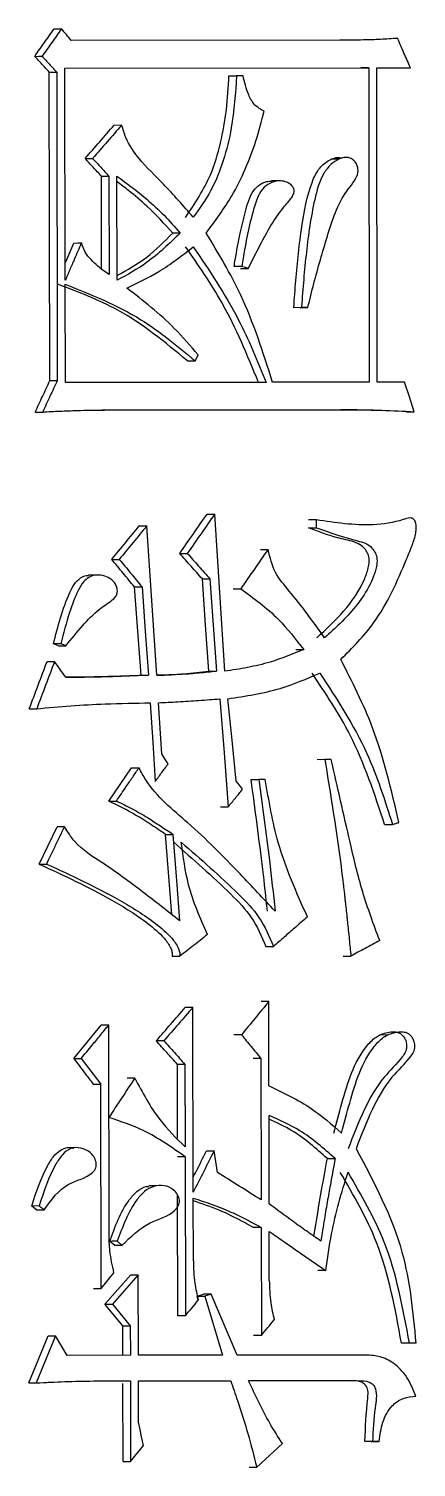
# Model space of a CAD drawing. Header units: millimetres. Extents: x 2384 to 4064, y 886 to 2074.
# Drawn here: x 2960.37 to 2962.5, y 1065.26 to 1073.18 of the extents above; entities that cross this region are included whole.
import ezdxf

# ---------------------------------------------------------------- set-up
doc = ezdxf.new("R2010")
doc.units = ezdxf.units.MM

msp = doc.modelspace()

# ---------------------------------------------------------------- linework, layer by layer
at = {"color": 7, "linetype": 'Continuous', "lineweight": 25}
for p, q in [((2962.0807, 1073.1122), (2960.6051, 1073.1109)), ((2960.4871, 1071.2392), (2960.4842, 1072.9375)), ((2960.525, 1072.9378), (2960.5279, 1071.2395)), ((2960.5697, 1072.9594), (2962.2401, 1072.9609)), ((2960.5716, 1071.7912), (2960.5697, 1072.9594)), ((2961.4718, 1072.9168), (2961.5139, 1072.917)), ((2961.5494, 1072.917), (2961.5139, 1072.917)), ((2962.2401, 1072.9609), (2962.1971, 1072.9606)), ((2962.2401, 1072.9609), (2962.2431, 1071.2301)), ((2962.2843, 1072.9609), (2962.4697, 1072.9611)), ((2962.2872, 1071.2301), (2962.2843, 1072.9609)), ((2962.4264, 1072.9608), (2962.4697, 1072.9611)), ((2960.8415, 1072.6461), (2960.8828, 1072.6463)), ((2962.0765, 1072.4578), (2962.0333, 1072.4575)), ((2960.7713, 1071.854), (2960.7705, 1072.3645)), ((2960.8117, 1072.3647), (2960.8126, 1071.8238)), ((2960.8573, 1071.7915), (2960.8563, 1072.3647)), ((2961.7483, 1072.3387), (2961.7056, 1072.3384)), ((2961.5422, 1071.8678), (2961.5, 1071.8675)), ((2960.5726, 1071.2287), (2960.5717, 1071.7696)), ((2961.8709, 1071.6409), (2961.8283, 1071.6406)), ((2961.8633, 1071.6406), (2961.9059, 1071.6409)), ((2961.9061, 1071.6409), (2961.8709, 1071.6409)), ((2961.2436, 1071.348), (2961.2855, 1071.3482)), ((2960.4871, 1071.2392), (2960.5279, 1071.2395)), ((2961.6764, 1071.2296), (2960.5726, 1071.2287)), ((2962.2431, 1071.2301), (2961.712, 1071.2297)), ((2962.4373, 1071.2303), (2962.2872, 1071.2301)), ((2962.0855, 1071.0783), (2960.7751, 1071.0772)), ((2960.7871, 1071.0774), (2962.1284, 1071.0786)), ((2962.0855, 1071.0783), (2962.1284, 1071.0786)), ((2962.4472, 1071.0678), (2962.4905, 1071.0681)), ((2961.9525, 1070.4727), (2961.9098, 1070.4724)), ((2961.9526, 1070.4294), (2961.9525, 1070.4727)), ((2961.9099, 1070.4294), (2961.9526, 1070.4297)), ((2961.6446, 1070.31), (2961.687, 1070.3103)), ((2960.741, 1070.1689), (2960.6996, 1070.1687)), ((2961.4942, 1070.0934), (2961.5364, 1070.0936)), ((2960.5482, 1069.79), (2960.5073, 1069.7897)), ((2960.5342, 1069.7789), (2960.5074, 1069.7897)), ((2960.5342, 1069.7789), (2960.5751, 1069.7791)), ((2961.8403, 1069.7584), (2961.8828, 1069.7587)), ((2961.1023, 1069.1847), (2961.084, 1069.4659)), ((2961.999, 1069.153), (2961.9563, 1069.1527)), ((2962.0343, 1069.153), (2961.999, 1069.153)), ((2960.812, 1068.9246), (2960.936, 1069.1082)), ((2960.936, 1069.1082), (2960.9774, 1069.1084)), ((2961.5936, 1069.0443), (2961.6358, 1069.0445)), ((2961.6713, 1069.0445), (2961.6358, 1069.0445)), ((2960.812, 1068.9246), (2960.8532, 1068.9248)), ((2962.3275, 1068.7961), (2962.3708, 1068.7963)), ((2960.4291, 1068.5781), (2960.5267, 1068.7833)), ((2960.5676, 1068.7835), (2960.5267, 1068.7833)), ((2961.1237, 1068.741), (2961.1654, 1068.7412)), ((2961.1574, 1068.3001), (2961.1237, 1068.741)), ((2962.0995, 1068.0711), (2962.1424, 1068.0714)), ((2961.2755, 1066.7726), (2961.2738, 1067.7894)), ((2961.6919, 1067.357), (2961.6911, 1067.8222)), ((2960.6183, 1067.5074), (2960.7695, 1067.6914)), ((2960.8127, 1066.545), (2960.8107, 1067.6916)), ((2961.1139, 1067.6054), (2961.0723, 1067.6051)), ((2961.5406, 1067.6382), (2961.4985, 1067.6379)), ((2962.3448, 1067.6373), (2962.3013, 1067.637)), ((2960.6183, 1067.5074), (2960.6593, 1067.5076)), ((2960.6593, 1067.5076), (2960.7667, 1067.3671)), ((2961.2298, 1067.4757), (2961.1881, 1067.4754)), ((2961.1888, 1067.0667), (2961.1881, 1067.4754)), ((2961.2298, 1067.4757), (2961.2306, 1067.0213)), ((2961.6473, 1067.5085), (2961.6051, 1067.5082)), ((2961.6473, 1067.5085), (2961.6487, 1066.7296)), ((2960.9539, 1067.3997), (2960.9125, 1067.3995)), ((2960.7686, 1066.2421), (2960.7667, 1067.3671)), ((2961.693, 1066.708), (2961.6922, 1067.1948)), ((2960.6241, 1067.0172), (2960.5831, 1067.017)), ((2961.2307, 1066.9672), (2961.1889, 1066.9669)), ((2961.2307, 1066.9672), (2961.2322, 1066.091)), ((2962.013, 1066.9569), (2962.0558, 1066.9571)), ((2961.0738, 1066.8069), (2961.032, 1066.8066)), ((2961.1904, 1066.0908), (2961.1893, 1066.7579)), ((2961.2761, 1066.394), (2961.2755, 1066.7401)), ((2960.4283, 1066.6961), (2960.3876, 1066.6959)), ((2960.4145, 1066.6743), (2960.3876, 1066.6959)), ((2960.4145, 1066.6742), (2960.4553, 1066.6745)), ((2961.6489, 1066.5782), (2961.6066, 1066.5779)), ((2961.6489, 1066.5782), (2961.6499, 1065.9832)), ((2960.8428, 1066.48), (2960.8161, 1066.5015)), ((2961.6938, 1066.2862), (2961.6933, 1066.5566)), ((2960.8428, 1066.48), (2960.8841, 1066.4802)), ((2962.0038, 1066.3405), (2961.9611, 1066.3403)), ((2960.7686, 1066.2421), (2960.8398, 1066.3287)), ((2960.79, 1066.1554), (2960.9321, 1066.3177)), ((2960.9736, 1066.318), (2960.8312, 1066.1556)), ((2960.9743, 1065.8745), (2960.9736, 1066.318)), ((2960.7274, 1066.2418), (2960.7686, 1066.2421)), ((2961.2968, 1066.1991), (2961.3323, 1066.2099)), ((2961.2968, 1066.1991), (2961.3387, 1066.1993)), ((2961.3029, 1066.1788), (2961.2968, 1066.1991)), ((2961.3743, 1066.2102), (2961.3323, 1066.2099)), ((2961.3743, 1066.2102), (2961.3387, 1066.1993)), ((2961.3387, 1066.1993), (2961.437, 1065.8749)), ((2961.517, 1065.8749), (2961.3743, 1066.2102)), ((2960.8881, 1066.0365), (2960.79, 1066.1554)), ((2960.8312, 1066.1556), (2960.9295, 1066.0367)), ((2960.8884, 1065.8742), (2960.8881, 1066.0365)), ((2960.9295, 1066.0367), (2960.9298, 1065.8744)), ((2960.3714, 1065.7223), (2960.4781, 1065.982)), ((2960.519, 1065.9822), (2960.4121, 1065.7225)), ((2960.5817, 1065.8741), (2960.519, 1065.9822)), ((2960.9298, 1065.8744), (2960.5817, 1065.8741)), ((2961.437, 1065.8749), (2960.9743, 1065.8745)), ((2962.2257, 1065.8755), (2961.517, 1065.8749)), ((2962.4638, 1065.9406), (2962.4205, 1065.9404)), ((2962.4992, 1065.9407), (2962.4558, 1065.9404)), ((2962.4992, 1065.9407), (2962.4639, 1065.9406)), ((2960.8886, 1065.7336), (2960.93, 1065.7338)), ((2960.8894, 1065.2901), (2960.8887, 1065.719)), ((2960.93, 1065.7338), (2960.9308, 1065.2903)), ((2960.9746, 1065.7338), (2961.4817, 1065.7343)), ((2960.9749, 1065.5067), (2960.9746, 1065.7338)), ((2961.4396, 1065.734), (2961.4817, 1065.7343)), ((2961.5794, 1065.7344), (2962.1817, 1065.7349)), ((2962.1387, 1065.7346), (2961.5795, 1065.7342)), ((2962.139, 1065.7346), (2962.182, 1065.7349)), ((2961.6245, 1065.2584), (2961.7662, 1065.3884)), ((2962.2618, 1065.3996), (2962.2188, 1065.3994)), ((2962.2541, 1065.3994), (2962.2972, 1065.3996)), ((2962.2972, 1065.3996), (2962.2618, 1065.3996)), ((2960.9308, 1065.2903), (2961.0019, 1065.3769)), ((2960.8894, 1065.2901), (2960.9308, 1065.2903)), ((2961.5823, 1065.2582), (2961.6245, 1065.2584))]:
    msp.add_line(p, q, dxfattribs=at)
at = {"color": 7, "linetype": 'Continuous', "lineweight": 25, "flags": 128}
for points in [[(2960.5105, 1073.1755), (2960.5334, 1073.1757), (2960.5514, 1073.1758)], [(2962.3556, 1073.123), (2962.3798, 1073.1232), (2962.3988, 1073.1233)], [(2960.4037, 1073.024), (2960.4265, 1073.0241), (2960.4444, 1073.0242)], [(2960.4842, 1072.9375), (2960.507, 1072.9377), (2960.525, 1072.9378)], [(2960.6812, 1072.4617), (2960.7042, 1072.4619), (2960.7223, 1072.462)], [(2960.7705, 1072.3645), (2960.7936, 1072.3646), (2960.8117, 1072.3647)], [(2961.2042, 1072.0514), (2961.1928, 1072.0513), (2961.1815, 1072.0513), (2961.1625, 1072.0512)], [(2960.6196, 1071.9966), (2960.6401, 1071.9967), (2960.6606, 1071.9968)], [(2961.5356, 1071.8567), (2961.5527, 1071.8568), (2961.5653, 1071.8569), (2961.5778, 1071.857)], [(2961.2855, 1071.3483), (2961.2944, 1071.3645), (2961.3032, 1071.3808)], [(2962.4905, 1071.0681), (2962.4639, 1071.1492), (2962.4373, 1071.2303)], [(2960.407, 1071.0661), (2960.4298, 1071.0662), (2960.4477, 1071.0663)], [(2961.3516, 1070.5044), (2961.3751, 1070.5045), (2961.3936, 1070.5046)], [(2961.4484, 1069.6393), (2961.421, 1070.072), (2961.3936, 1070.5046)], [(2960.9785, 1070.4392), (2961.0018, 1070.4393), (2961.02, 1070.4394)], [(2961.0749, 1069.6173), (2961.0474, 1070.0284), (2961.02, 1070.4394)], [(2960.8275, 1070.2551), (2960.8506, 1070.2553), (2960.8688, 1070.2554)], [(2961.201, 1070.2879), (2961.2244, 1070.2881), (2961.2428, 1070.2882)], [(2961.3256, 1070.1474), (2961.3491, 1070.1475), (2961.3676, 1070.1476)], [(2961.362, 1069.639), (2961.3438, 1069.8932), (2961.3256, 1070.1474)], [(2961.3676, 1070.1476), (2961.3858, 1069.8935), (2961.404, 1069.6393)], [(2960.9524, 1070.1038), (2960.9756, 1070.1039), (2960.9939, 1070.1041)], [(2960.9888, 1069.6171), (2960.9706, 1069.8604), (2960.9524, 1070.1038)], [(2960.9939, 1070.1041), (2961.0121, 1069.8607), (2961.0303, 1069.6173)], [(2960.4718, 1069.6923), (2960.4947, 1069.6925), (2960.5127, 1069.6926)], [(2960.9888, 1069.6171), (2961.0121, 1069.6172), (2961.0303, 1069.6173)], [(2961.362, 1069.639), (2961.3855, 1069.6392), (2961.404, 1069.6393)], [(2960.3741, 1069.4326), (2960.3968, 1069.4328), (2960.4148, 1069.4329)], [(2961.0395, 1069.4659), (2961.0532, 1069.2495), (2961.0669, 1069.0332)], [(2961.422, 1069.4878), (2961.4447, 1069.1904), (2961.4674, 1068.8929)], [(2961.5116, 1069.0336), (2961.489, 1069.2607), (2961.4664, 1069.4879)], [(2961.138, 1069.1306), (2961.1202, 1069.1576), (2961.1023, 1069.1847)], [(2961.5472, 1068.9903), (2961.5294, 1069.012), (2961.5116, 1069.0336)], [(2961.4254, 1068.8927), (2961.4489, 1068.8928), (2961.4674, 1068.8929)], [(2961.2018, 1068.2655), (2961.1865, 1068.4647), (2961.176, 1068.6029), (2961.1654, 1068.7412)], [(2960.4291, 1068.5781), (2960.4495, 1068.5782), (2960.4699, 1068.5784)], [(2961.6749, 1068.1249), (2961.6856, 1068.1249), (2961.6963, 1068.125), (2961.7172, 1068.1251)], [(2961.1604, 1068.0703), (2961.1812, 1068.0705), (2961.2021, 1068.0706)], [(2961.2738, 1067.7894), (2961.2503, 1067.7893), (2961.2319, 1067.7892)], [(2961.6911, 1067.8222), (2961.6674, 1067.8221), (2961.6488, 1067.822)], [(2960.8107, 1067.6916), (2960.7877, 1067.6915), (2960.7695, 1067.6914)], [(2960.7255, 1067.3668), (2960.7486, 1067.367), (2960.7667, 1067.3671)], [(2961.3487, 1066.9996), (2961.3722, 1066.9997), (2961.3907, 1066.9998)], [(2961.4087, 1066.8809), (2961.3997, 1066.9403), (2961.3907, 1066.9998)], [(2960.4552, 1066.6745), (2960.4483, 1066.6801), (2960.4383, 1066.6881), (2960.4284, 1066.6961)], [(2960.8574, 1066.5018), (2960.8423, 1066.5017), (2960.8292, 1066.5016), (2960.8161, 1066.5015)], [(2960.9321, 1066.3177), (2960.9553, 1066.3179), (2960.9736, 1066.318)], [(2960.79, 1066.1554), (2960.813, 1066.1555), (2960.8312, 1066.1556)], [(2960.8881, 1066.0365), (2960.9113, 1066.0366), (2960.9295, 1066.0367)], [(2961.2322, 1066.091), (2961.2088, 1066.0909), (2961.1904, 1066.0908)], [(2960.4781, 1065.982), (2960.501, 1065.9821), (2960.519, 1065.9822)], [(2961.6499, 1065.9832), (2961.6262, 1065.9831), (2961.6077, 1065.983)], [(2960.3714, 1065.7223), (2960.3942, 1065.7224), (2960.4121, 1065.7225)], [(2961.0019, 1065.3769), (2960.9918, 1065.4257), (2960.9834, 1065.4662), (2960.9749, 1065.5067)]]:
    msp.add_lwpolyline(points, dxfattribs=at)
at = {"color": 7, "linetype": 'Continuous', "lineweight": 25}
for points, knots in [([(2960.4037, 1073.024), (2960.4215, 1073.0493), (2960.4571, 1073.0998), (2960.4927, 1073.1503), (2960.5105, 1073.1755)], [0, 0, 0, 0, 0.500001, 1, 1, 1, 1]), ([(2960.5514, 1073.1758), (2960.5336, 1073.1505), (2960.4979, 1073.1), (2960.4623, 1073.0495), (2960.4444, 1073.0242)], [0, 0, 0, 0, 0.500001, 1, 1, 1, 1]), ([(2960.6051, 1073.1109), (2960.5962, 1073.1217), (2960.5783, 1073.1433), (2960.5604, 1073.165), (2960.5514, 1073.1758)], [0, 0, 0, 0, 0.5000027, 1, 1, 1, 1]), ([(2962.3988, 1073.1233), (2962.3677, 1073.1211), (2962.3054, 1073.1168), (2962.1994, 1073.1132), (2962.1245, 1073.1126), (2962.0808, 1073.1122)], [0, 0, 0, 0, 0.29425, 0.588522, 1, 1, 1, 1]), ([(2962.4697, 1072.9611), (2962.4579, 1072.9881), (2962.4342, 1073.0422), (2962.4106, 1073.0962), (2962.3988, 1073.1233)], [0, 0, 0, 0, 0.500001, 1, 1, 1, 1]), ([(2960.4842, 1072.9375), (2960.4707, 1072.9519), (2960.4439, 1072.9808), (2960.4171, 1073.0096), (2960.4037, 1073.024)], [0, 0, 0, 0, 0.500001, 1, 1, 1, 1]), ([(2960.4444, 1073.0242), (2960.4579, 1073.0098), (2960.4847, 1072.981), (2960.5116, 1072.9522), (2960.525, 1072.9378)], [0, 0, 0, 0, 0.500002, 1, 1, 1, 1]), ([(2961.2333, 1072.1376), (2961.2838, 1072.2132), (2961.3677, 1072.3388), (2961.4286, 1072.5471), (2961.4617, 1072.7299), (2961.4684, 1072.8544), (2961.4717, 1072.9168)], [0, 0, 0, 0, 0.333423, 0.554109, 0.77666, 1, 1, 1, 1]), ([(2961.5139, 1072.917), (2961.5075, 1072.8207), (2961.497, 1072.6625), (2961.4444, 1072.4502), (2961.3779, 1072.2805), (2961.3092, 1072.1851), (2961.2751, 1072.1379)], [0, 0, 0, 0, 0.344394, 0.565966, 0.784996, 1, 1, 1, 1]), ([(2961.665, 1072.7224), (2961.647, 1072.732), (2961.6101, 1072.7518), (2961.5719, 1072.8248), (2961.558, 1072.8819), (2961.5494, 1072.917)], [0, 0, 0, 0, 0.267239, 0.548076, 1, 1, 1, 1]), ([(2961.3465, 1072.0515), (2961.3958, 1072.1176), (2961.4775, 1072.2272), (2961.5632, 1072.4018), (2961.6238, 1072.558), (2961.6513, 1072.6675), (2961.665, 1072.7224)], [0, 0, 0, 0, 0.334938, 0.554747, 0.776586, 1, 1, 1, 1]), ([(2960.6812, 1072.4617), (2960.7079, 1072.4924), (2960.7613, 1072.5538), (2960.8146, 1072.6151), (2960.8413, 1072.6458)], [0, 0, 0, 0, 0.5, 1, 1, 1, 1]), ([(2960.8826, 1072.646), (2960.8559, 1072.6153), (2960.8025, 1072.554), (2960.749, 1072.4927), (2960.7223, 1072.462)], [0, 0, 0, 0, 0.500001, 1, 1, 1, 1]), ([(2961.2751, 1072.1379), (2961.2216, 1072.2002), (2961.1255, 1072.3118), (2960.9876, 1072.4417), (2960.9087, 1072.5543), (2960.8895, 1072.6225), (2960.8829, 1072.6461)], [0, 0, 0, 0, 0.381433, 0.68352, 0.890548, 1, 1, 1, 1]), ([(2960.7705, 1072.3645), (2960.7556, 1072.3807), (2960.7259, 1072.4131), (2960.6961, 1072.4455), (2960.6812, 1072.4617)], [0, 0, 0, 0, 0.500001, 1, 1, 1, 1]), ([(2960.7223, 1072.462), (2960.7372, 1072.4458), (2960.767, 1072.4133), (2960.7968, 1072.3809), (2960.8117, 1072.3647)], [0, 0, 0, 0, 0.500001, 1, 1, 1, 1]), ([(2961.8283, 1071.6406), (2961.8319, 1071.6905), (2961.8428, 1071.8403), (2961.8675, 1072.073), (2961.9048, 1072.2811), (2961.9611, 1072.4045), (2962.0092, 1072.4475), (2962.0508, 1072.4655), (2962.0773, 1072.4694), (2962.0902, 1072.4649), (2962.095, 1072.4633)], [0, 0, 0, 0, 0.158735, 0.476353, 0.743822, 0.825868, 0.908919, 0.953184, 0.982429, 1, 1, 1, 1]), ([(2961.9059, 1071.641), (2961.9166, 1071.6851), (2961.9486, 1071.8175), (2962.0117, 1072.0328), (2962.0742, 1072.2299), (2962.1522, 1072.3236), (2962.1756, 1072.36), (2962.183, 1072.3922), (2962.1801, 1072.4165), (2962.1703, 1072.4387), (2962.1546, 1072.4564), (2962.1344, 1072.467), (2962.1085, 1072.4691), (2962.0725, 1072.4587), (2962.0293, 1072.4301), (2961.9739, 1072.3572), (2961.9288, 1072.19), (2961.8946, 1071.9442), (2961.8778, 1071.7446), (2961.871, 1071.6426), (2961.8709, 1071.6409)], [0, 0, 0, 0, 0.0737612, 0.2212934, 0.3691653, 0.4007539, 0.427214, 0.4402784, 0.4533919, 0.466053, 0.4795075, 0.4928145, 0.5050759, 0.5251087, 0.5586105, 0.5933525, 0.6767116, 0.8345974, 0.9972159, 1, 1, 1, 1]), ([(2960.8563, 1072.3647), (2960.9115, 1072.3236), (2961.0013, 1072.2567), (2961.117, 1072.1508), (2961.1751, 1072.0846), (2961.2042, 1072.0514)], [0, 0, 0, 0, 0.443462, 0.720845, 1, 1, 1, 1]), ([(2961.1625, 1072.0512), (2961.1163, 1072.1022), (2961.0403, 1072.1861), (2960.9344, 1072.276), (2960.8778, 1072.3177), (2960.8564, 1072.3335)], [0, 0, 0, 0, 0.489901, 0.806807, 1, 1, 1, 1]), ([(2961.5, 1071.8675), (2961.5022, 1071.8797), (2961.5127, 1071.9406), (2961.5301, 1072.0429), (2961.5626, 1072.1691), (2961.588, 1072.2689), (2961.6387, 1072.3181), (2961.6737, 1072.3354), (2961.6968, 1072.3365), (2961.7057, 1072.3369)], [0, 0, 0, 0, 0.066512, 0.332601, 0.55541, 0.779193, 0.863621, 0.947653, 1, 1, 1, 1]), ([(2961.5778, 1071.857), (2961.5996, 1071.9002), (2961.6578, 1072.0157), (2961.7277, 1072.1415), (2961.7939, 1072.2178), (2961.8135, 1072.2416), (2961.8256, 1072.2604), (2961.8308, 1072.2769), (2961.8308, 1072.2885), (2961.8268, 1072.3005), (2961.8163, 1072.3148), (2961.7955, 1072.3298), (2961.7653, 1072.34), (2961.7261, 1072.338), (2961.6847, 1072.3215), (2961.6449, 1072.2847), (2961.596, 1072.1624), (2961.5681, 1072.0206), (2961.5474, 1071.8982), (2961.5422, 1071.8678)], [0, 0, 0, 0, 0.125303, 0.334355, 0.369116, 0.392004, 0.415956, 0.426672, 0.435652, 0.444627, 0.458337, 0.481389, 0.513084, 0.544763, 0.589287, 0.633606, 0.685412, 0.921677, 1, 1, 1, 1]), ([(2960.8572, 1071.8171), (2960.913, 1071.8484), (2961.0245, 1071.9112), (2961.1165, 1072.0045), (2961.1625, 1072.0512)], [0, 0, 0, 0, 0.499985, 1, 1, 1, 1]), ([(2961.2042, 1072.0514), (2961.1445, 1071.9937), (2961.0385, 1071.8914), (2960.9124, 1071.8218), (2960.8573, 1071.7915)], [0, 0, 0, 0, 0.563044, 1, 1, 1, 1]), ([(2961.7119, 1071.2296), (2961.66, 1071.3932), (2961.5679, 1071.6835), (2961.4138, 1071.9396), (2961.3464, 1072.0514)], [0, 0, 0, 0, 0.563329, 1, 1, 1, 1]), ([(2960.5715, 1071.8852), (2960.5727, 1071.8881), (2960.5887, 1071.9252), (2960.6048, 1071.9623), (2960.6196, 1071.9965)], [0, 0, 0, 0, 0.07649, 1, 1, 1, 1]), ([(2960.6606, 1071.9968), (2960.6476, 1071.9667), (2960.6263, 1071.9174), (2960.5966, 1071.8488), (2960.58, 1071.8104), (2960.5716, 1071.7912)], [0, 0, 0, 0, 0.4392562, 0.7196278, 1, 1, 1, 1]), ([(2960.8126, 1071.8238), (2960.7914, 1071.8382), (2960.7561, 1071.8619), (2960.7135, 1071.9045), (2960.6791, 1071.945), (2960.6668, 1071.9794), (2960.6606, 1071.9968)], [0, 0, 0, 0, 0.333512, 0.552423, 0.773915, 1, 1, 1, 1]), ([(2960.9108, 1071.7482), (2960.97, 1071.7767), (2961.0638, 1071.8219), (2961.183, 1071.9034), (2961.2446, 1071.9515), (2961.2755, 1071.9757)], [0, 0, 0, 0, 0.459963, 0.729514, 1, 1, 1, 1]), ([(2961.634, 1071.2294), (2961.5728, 1071.3788), (2961.464, 1071.6438), (2961.3036, 1071.8747), (2961.2337, 1071.9754)], [0, 0, 0, 0, 0.563635, 1, 1, 1, 1]), ([(2961.2755, 1071.9757), (2961.3632, 1071.8458), (2961.5208, 1071.6124), (2961.6286, 1071.3472), (2961.6764, 1071.2296)], [0, 0, 0, 0, 0.556376, 1, 1, 1, 1]), ([(2961.5778, 1071.857), (2961.5748, 1071.8579), (2961.5674, 1071.8601), (2961.5555, 1071.8637), (2961.5467, 1071.8664), (2961.5423, 1071.8678)], [0, 0, 0, 0, 0.253309, 0.626654, 1, 1, 1, 1]), ([(2961.2436, 1071.348), (2961.1203, 1071.4498), (2960.902, 1071.6302), (2960.6434, 1071.7272), (2960.5308, 1071.7694)], [0, 0, 0, 0, 0.564694, 1, 1, 1, 1]), ([(2960.5717, 1071.7696), (2960.7145, 1071.7127), (2960.9718, 1071.6101), (2961.1889, 1071.4289), (2961.2855, 1071.3483)], [0, 0, 0, 0, 0.555128, 1, 1, 1, 1]), ([(2961.3032, 1071.3808), (2961.2601, 1071.4304), (2961.1791, 1071.5235), (2961.046, 1071.6442), (2960.956, 1071.7135), (2960.9108, 1071.7482)], [0, 0, 0, 0, 0.362455, 0.68031, 1, 1, 1, 1]), ([(2960.5279, 1071.2395), (2960.5145, 1071.2106), (2960.4878, 1071.1529), (2960.4611, 1071.0952), (2960.4477, 1071.0663)], [0, 0, 0, 0, 0.500001, 1, 1, 1, 1]), ([(2960.4477, 1071.0663), (2960.4793, 1071.0681), (2960.5423, 1071.0716), (2960.6555, 1071.0757), (2960.7371, 1071.0768), (2960.7871, 1071.0774)], [0, 0, 0, 0, 0.278679, 0.557368, 1, 1, 1, 1]), ([(2962.4471, 1071.0678), (2962.3865, 1071.0709), (2962.296, 1071.0755), (2962.1753, 1071.0776), (2962.1154, 1071.0781), (2962.0855, 1071.0783)], [0, 0, 0, 0, 0.503798, 0.751886, 1, 1, 1, 1]), ([(2962.1284, 1071.0786), (2962.1591, 1071.0784), (2962.2206, 1071.078), (2962.3413, 1071.0756), (2962.4313, 1071.071), (2962.4905, 1071.0681)], [0, 0, 0, 0, 0.254076, 0.508158, 1, 1, 1, 1]), ([(2961.201, 1070.2879), (2961.2262, 1070.324), (2961.2764, 1070.3962), (2961.3265, 1070.4683), (2961.3516, 1070.5044)], [0, 0, 0, 0, 0.500001, 1, 1, 1, 1]), ([(2961.3936, 1070.5046), (2961.3685, 1070.4686), (2961.3182, 1070.3964), (2961.268, 1070.3242), (2961.2428, 1070.2882)], [0, 0, 0, 0, 0.5, 1, 1, 1, 1]), ([(2962.0865, 1069.7047), (2962.1503, 1069.7684), (2962.3053, 1069.923), (2962.4098, 1070.1628), (2962.4805, 1070.334), (2962.4997, 1070.3932), (2962.5018, 1070.4333), (2962.5, 1070.454), (2962.4943, 1070.4693), (2962.488, 1070.4777), (2962.4783, 1070.4826), (2962.4585, 1070.484), (2962.3886, 1070.4589), (2962.2165, 1070.4327), (2962.0565, 1070.4569), (2961.9525, 1070.4727)], [0, 0, 0, 0, 0.186433, 0.452556, 0.513711, 0.559555, 0.574925, 0.592658, 0.599937, 0.607296, 0.613646, 0.622611, 0.650008, 0.77236, 1, 1, 1, 1]), ([(2960.8275, 1070.2551), (2960.8527, 1070.2858), (2960.903, 1070.3472), (2960.9534, 1070.4085), (2960.9785, 1070.4392)], [0, 0, 0, 0, 0.500001, 1, 1, 1, 1]), ([(2961.02, 1070.4394), (2960.9948, 1070.4087), (2960.9444, 1070.3474), (2960.894, 1070.2861), (2960.8688, 1070.2554)], [0, 0, 0, 0, 0.5, 1, 1, 1, 1]), ([(2961.9551, 1069.8234), (2962.0057, 1069.8701), (2962.1074, 1069.9639), (2962.2032, 1070.1016), (2962.2393, 1070.2047), (2962.2446, 1070.2513), (2962.238, 1070.2837), (2962.2225, 1070.3106), (2962.1966, 1070.3359), (2962.1437, 1070.3585), (2962.0439, 1070.3767), (2961.9622, 1070.4088), (2961.9099, 1070.4294)], [0, 0, 0, 0, 0.223737, 0.449521, 0.522985, 0.5605, 0.591638, 0.622721, 0.656775, 0.707108, 0.812442, 1, 1, 1, 1]), ([(2961.9527, 1070.4296), (2962.0276, 1070.4032), (2962.1163, 1070.3719), (2962.2221, 1070.3465), (2962.2564, 1070.3224), (2962.2785, 1070.291), (2962.2882, 1070.2547), (2962.2803, 1070.1878), (2962.224, 1070.0567), (2962.1166, 1069.9314), (2962.0265, 1069.8497), (2961.9978, 1069.8236)], [0, 0, 0, 0, 0.266855, 0.315949, 0.365712, 0.400811, 0.43612, 0.478324, 0.604344, 0.873949, 1, 1, 1, 1]), ([(2961.6869, 1070.3102), (2961.6618, 1070.2741), (2961.6117, 1070.2019), (2961.5615, 1070.1298), (2961.5364, 1070.0937)], [0, 0, 0, 0, 0.500001, 1, 1, 1, 1]), ([(2961.9978, 1069.8236), (2961.9354, 1069.9108), (2961.8484, 1070.0322), (2961.7186, 1070.1786), (2961.6976, 1070.266), (2961.687, 1070.3102)], [0, 0, 0, 0, 0.5571819, 0.7762685, 1, 1, 1, 1]), ([(2960.9524, 1070.1038), (2960.9316, 1070.129), (2960.89, 1070.1795), (2960.8483, 1070.2299), (2960.8275, 1070.2551)], [0, 0, 0, 0, 0.500001, 1, 1, 1, 1]), ([(2960.8688, 1070.2554), (2960.8897, 1070.2302), (2960.9314, 1070.1797), (2960.973, 1070.1293), (2960.9939, 1070.1041)], [0, 0, 0, 0, 0.5000019, 1, 1, 1, 1]), ([(2961.3256, 1070.1474), (2961.3049, 1070.1708), (2961.2633, 1070.2177), (2961.2218, 1070.2645), (2961.201, 1070.2879)], [0, 0, 0, 0, 0.500001, 1, 1, 1, 1]), ([(2961.2428, 1070.2882), (2961.2636, 1070.2647), (2961.3052, 1070.2179), (2961.3468, 1070.1711), (2961.3676, 1070.1476)], [0, 0, 0, 0, 0.500002, 1, 1, 1, 1]), ([(2960.5073, 1069.7897), (2960.5193, 1069.8378), (2960.5433, 1069.9341), (2960.5824, 1070.0431), (2960.6184, 1070.1191), (2960.6506, 1070.1519), (2960.6802, 1070.1673), (2960.6956, 1070.1673), (2960.6997, 1070.1673)], [0, 0, 0, 0, 0.328582, 0.657986, 0.772391, 0.888639, 0.970938, 1, 1, 1, 1]), ([(2960.5751, 1069.7791), (2960.6051, 1069.8165), (2960.6624, 1069.8876), (2960.7443, 1069.9734), (2960.8122, 1070.0172), (2960.8484, 1070.0463), (2960.8585, 1070.0704), (2960.8585, 1070.0906), (2960.8521, 1070.1121), (2960.8385, 1070.1342), (2960.814, 1070.1547), (2960.7776, 1070.1679), (2960.7364, 1070.1716), (2960.6998, 1070.1572), (2960.6669, 1070.1296), (2960.6307, 1070.0632), (2960.5879, 1069.9487), (2960.5627, 1069.848), (2960.5482, 1069.79)], [0, 0, 0, 0, 0.140264, 0.267254, 0.345646, 0.385188, 0.401719, 0.418238, 0.440912, 0.464408, 0.491868, 0.534525, 0.581031, 0.616575, 0.651949, 0.706774, 0.83095, 1, 1, 1, 1]), ([(2961.5364, 1070.0936), (2961.6083, 1070.0413), (2961.7379, 1069.9469), (2961.8382, 1069.8166), (2961.8828, 1069.7587)], [0, 0, 0, 0, 0.554889, 1, 1, 1, 1]), ([(2960.5751, 1069.7792), (2960.5728, 1069.7801), (2960.5671, 1069.7824), (2960.5582, 1069.786), (2960.5515, 1069.7886), (2960.5482, 1069.79)], [0, 0, 0, 0, 0.259135, 0.629567, 1, 1, 1, 1]), ([(2961.8828, 1069.7587), (2961.8219, 1069.7338), (2961.7212, 1069.6929), (2961.5745, 1069.6585), (2961.4905, 1069.6457), (2961.4484, 1069.6393)], [0, 0, 0, 0, 0.434094, 0.716404, 1, 1, 1, 1]), ([(2960.3741, 1069.4326), (2960.3904, 1069.4759), (2960.423, 1069.5625), (2960.4555, 1069.6491), (2960.4718, 1069.6923)], [0, 0, 0, 0, 0.5, 1, 1, 1, 1]), ([(2960.5127, 1069.6926), (2960.4963, 1069.6493), (2960.4637, 1069.5627), (2960.4311, 1069.4762), (2960.4148, 1069.4329)], [0, 0, 0, 0, 0.5, 1, 1, 1, 1]), ([(2960.5754, 1069.6061), (2960.5649, 1069.6205), (2960.544, 1069.6493), (2960.5231, 1069.6782), (2960.5127, 1069.6926)], [0, 0, 0, 0, 0.500003, 1, 1, 1, 1]), ([(2962.4061, 1068.8072), (2962.3653, 1068.9844), (2962.2929, 1069.2989), (2962.1492, 1069.5814), (2962.0865, 1069.7047)], [0, 0, 0, 0, 0.563398, 1, 1, 1, 1]), ([(2960.5751, 1069.6064), (2960.6302, 1069.607), (2960.7268, 1069.6081), (2960.8646, 1069.6121), (2960.9474, 1069.6154), (2960.9888, 1069.6171)], [0, 0, 0, 0, 0.398683, 0.699329, 1, 1, 1, 1]), ([(2961.0303, 1069.6173), (2960.9612, 1069.6147), (2960.8509, 1069.6104), (2960.6992, 1069.6071), (2960.6166, 1069.6064), (2960.5754, 1069.6061)], [0, 0, 0, 0, 0.456371, 0.728172, 1, 1, 1, 1]), ([(2961.0748, 1069.618), (2961.0927, 1069.6183), (2961.1423, 1069.619), (2961.2381, 1069.626), (2961.3158, 1069.6342), (2961.362, 1069.639)], [0, 0, 0, 0, 0.185975, 0.516104, 1, 1, 1, 1]), ([(2961.404, 1069.6393), (2961.3722, 1069.6357), (2961.3086, 1069.6286), (2961.1989, 1069.62), (2961.1208, 1069.6183), (2961.0749, 1069.6173)], [0, 0, 0, 0, 0.291003, 0.582043, 1, 1, 1, 1]), ([(2961.4664, 1069.4879), (2961.5633, 1069.5026), (2961.7369, 1069.5288), (2961.8997, 1069.5983), (2961.9716, 1069.6289)], [0, 0, 0, 0, 0.558486, 1, 1, 1, 1]), ([(2962.3275, 1068.7961), (2962.2721, 1068.9643), (2962.1739, 1069.2628), (2962.0032, 1069.5176), (2961.9288, 1069.6287)], [0, 0, 0, 0, 0.5639393, 1, 1, 1, 1]), ([(2961.9716, 1069.6289), (2962.0652, 1069.4859), (2962.2337, 1069.2286), (2962.3286, 1068.9293), (2962.3708, 1068.7963)], [0, 0, 0, 0, 0.555779, 1, 1, 1, 1]), ([(2960.4148, 1069.4329), (2960.4775, 1069.4387), (2960.6029, 1069.4503), (2960.8113, 1069.4613), (2960.9568, 1069.4642), (2961.0395, 1069.4659)], [0, 0, 0, 0, 0.30129, 0.602619, 1, 1, 1, 1]), ([(2961.084, 1069.4659), (2961.1198, 1069.4677), (2961.1941, 1069.4715), (2961.3067, 1069.4788), (2961.3836, 1069.4848), (2961.422, 1069.4878)], [0, 0, 0, 0, 0.316871, 0.658414, 1, 1, 1, 1]), ([(2961.0669, 1069.0332), (2961.0788, 1069.0494), (2961.1025, 1069.0819), (2961.1262, 1069.1144), (2961.138, 1069.1306)], [0, 0, 0, 0, 0.5, 1, 1, 1, 1]), ([(2961.999, 1069.153), (2962.0127, 1069.0693), (2962.0488, 1068.8482), (2962.0825, 1068.6176), (2962.1005, 1068.4662), (2962.1025, 1068.4489), (2962.104, 1068.4359), (2962.106, 1068.4186), (2962.108, 1068.4012), (2962.1099, 1068.3839), (2962.1118, 1068.3665), (2962.1138, 1068.3492), (2962.1156, 1068.3318), (2962.1175, 1068.3145), (2962.1193, 1068.2971), (2962.1212, 1068.2798), (2962.1225, 1068.2668), (2962.1243, 1068.2494), (2962.1261, 1068.2321), (2962.1293, 1068.2017), (2962.1346, 1068.1496), (2962.1393, 1068.1018), (2962.1424, 1068.0714)], [0, 0, 0, 0, 0.233415, 0.616448, 0.640417, 0.652402, 0.664386, 0.676371, 0.700339, 0.712324, 0.724308, 0.748277, 0.760261, 0.772246, 0.796215, 0.808199, 0.820184, 0.832168, 0.856137, 0.868121, 0.916059, 1, 1, 1, 1]), ([(2962.3007, 1068.1577), (2962.2676, 1068.2462), (2962.2017, 1068.4225), (2962.1238, 1068.7587), (2962.0686, 1069.0019), (2962.0343, 1069.153)], [0, 0, 0, 0, 0.276109, 0.550066, 1, 1, 1, 1]), ([(2960.8532, 1068.9248), (2960.8713, 1068.9516), (2960.9011, 1068.9956), (2960.9425, 1069.0568), (2960.9658, 1069.0912), (2960.9774, 1069.1084)], [0, 0, 0, 0, 0.437024, 0.719229, 1, 1, 1, 1]), ([(2961.7257, 1068.3198), (2961.6615, 1068.388), (2961.5051, 1068.5543), (2961.2704, 1068.7942), (2961.0547, 1068.9629), (2960.9894, 1069.0858), (2960.9774, 1069.1084)], [0, 0, 0, 0, 0.257957, 0.627978, 0.931661, 1, 1, 1, 1]), ([(2961.6834, 1068.3196), (2961.6752, 1068.3956), (2961.6581, 1068.5546), (2961.6269, 1068.796), (2961.6047, 1068.9615), (2961.5936, 1069.0443)], [0, 0, 0, 0, 0.313893, 0.656939, 1, 1, 1, 1]), ([(2961.6358, 1069.0445), (2961.6459, 1068.9703), (2961.6659, 1068.8219), (2961.697, 1068.5805), (2961.7155, 1068.4129), (2961.7258, 1068.3198)], [0, 0, 0, 0, 0.30769, 0.615383, 1, 1, 1, 1]), ([(2961.9031, 1068.2876), (2961.8433, 1068.4215), (2961.7355, 1068.6628), (2961.6911, 1068.927), (2961.6713, 1069.0445)], [0, 0, 0, 0, 0.554954, 1, 1, 1, 1]), ([(2961.4674, 1068.8929), (2961.4807, 1068.9092), (2961.5073, 1068.9416), (2961.5339, 1068.9741), (2961.5472, 1068.9903)], [0, 0, 0, 0, 0.499998, 1, 1, 1, 1]), ([(2961.1237, 1068.741), (2961.0966, 1068.7595), (2961.0425, 1068.7967), (2960.9399, 1068.861), (2960.8614, 1068.9), (2960.812, 1068.9246)], [0, 0, 0, 0, 0.270552, 0.54117, 1, 1, 1, 1]), ([(2960.8532, 1068.9248), (2960.8823, 1068.911), (2960.9403, 1068.8832), (2961.0449, 1068.8226), (2961.1186, 1068.7728), (2961.1654, 1068.7412)], [0, 0, 0, 0, 0.267683, 0.535366, 1, 1, 1, 1]), ([(2962.3709, 1068.7963), (2962.3767, 1068.7981), (2962.3885, 1068.8017), (2962.4002, 1068.8054), (2962.4061, 1068.8072)], [0, 0, 0, 0, 0.500504, 1, 1, 1, 1]), ([(2960.4699, 1068.5784), (2960.4839, 1068.6079), (2960.5073, 1068.6569), (2960.5399, 1068.7253), (2960.5584, 1068.7641), (2960.5676, 1068.7835)], [0, 0, 0, 0, 0.4319115, 0.7166767, 1, 1, 1, 1]), ([(2961.2018, 1068.2655), (2961.1343, 1068.3186), (2960.9934, 1068.4295), (2960.8008, 1068.572), (2960.6378, 1068.6719), (2960.5853, 1068.7554), (2960.5676, 1068.7835)], [0, 0, 0, 0, 0.313515, 0.65412, 0.883724, 1, 1, 1, 1]), ([(2961.1682, 1068.6978), (2961.2743, 1068.6049), (2961.4225, 1068.4753), (2961.6036, 1068.2892), (2961.651, 1068.18), (2961.6748, 1068.1249)], [0, 0, 0, 0, 0.5550514, 0.7755065, 1, 1, 1, 1]), ([(2961.2099, 1068.698), (2961.3162, 1068.6052), (2961.4646, 1068.4755), (2961.6459, 1068.2895), (2961.6933, 1068.1802), (2961.7172, 1068.1251)], [0, 0, 0, 0, 0.555127, 0.77558, 1, 1, 1, 1]), ([(2961.3532, 1068.1897), (2961.314, 1068.2796), (2961.2435, 1068.4415), (2961.2203, 1068.619), (2961.2099, 1068.698)], [0, 0, 0, 0, 0.55469, 1, 1, 1, 1]), ([(2960.4291, 1068.5781), (2960.5637, 1068.5155), (2960.7691, 1068.4199), (2960.9971, 1068.2781), (2961.1044, 1068.1869), (2961.1469, 1068.1304), (2961.1596, 1068.0947), (2961.1601, 1068.0786), (2961.1604, 1068.0703)], [0, 0, 0, 0, 0.493205, 0.752344, 0.883622, 0.95076, 0.974807, 1, 1, 1, 1]), ([(2960.4699, 1068.5784), (2960.6047, 1068.5157), (2960.8103, 1068.4202), (2961.0386, 1068.2784), (2961.146, 1068.1872), (2961.1886, 1068.1306), (2961.2013, 1068.0949), (2961.2018, 1068.0788), (2961.2021, 1068.0706)], [0, 0, 0, 0, 0.493285, 0.7524365, 0.8836958, 0.9508034, 0.9748304, 1, 1, 1, 1]), ([(2961.9031, 1068.2875), (2961.8794, 1068.2669), (2961.8367, 1068.2295), (2961.7747, 1068.1753), (2961.7364, 1068.1418), (2961.7172, 1068.1251)], [0, 0, 0, 0, 0.381757, 0.690885, 1, 1, 1, 1]), ([(2961.3531, 1068.1897), (2961.3406, 1068.1798), (2961.3154, 1068.1599), (2961.2776, 1068.1302), (2961.2399, 1068.1004), (2961.2147, 1068.0805), (2961.2021, 1068.0706)], [0, 0, 0, 0, 0.25, 0.5, 0.75, 1, 1, 1, 1]), ([(2962.3007, 1068.1577), (2962.2873, 1068.1504), (2962.2604, 1068.1357), (2962.2077, 1068.107), (2962.1683, 1068.0855), (2962.1424, 1068.0714)], [0, 0, 0, 0, 0.253649, 0.509351, 1, 1, 1, 1]), ([(2961.0723, 1067.6051), (2961.0989, 1067.6358), (2961.1521, 1067.6971), (2961.2053, 1067.7585), (2961.2319, 1067.7892)], [0, 0, 0, 0, 0.5, 1, 1, 1, 1]), ([(2961.2738, 1067.7894), (2961.2471, 1067.7587), (2961.1939, 1067.6974), (2961.1406, 1067.636), (2961.1139, 1067.6054)], [0, 0, 0, 0, 0.5, 1, 1, 1, 1]), ([(2961.6911, 1067.8222), (2961.6661, 1067.7915), (2961.6159, 1067.7302), (2961.5657, 1067.6688), (2961.5406, 1067.6382)], [0, 0, 0, 0, 0.5, 1, 1, 1, 1]), ([(2960.6593, 1067.5076), (2960.6797, 1067.5323), (2960.7151, 1067.5754), (2960.7656, 1067.6367), (2960.7957, 1067.6733), (2960.8107, 1067.6916)], [0, 0, 0, 0, 0.403163, 0.701581, 1, 1, 1, 1]), ([(2961.1881, 1067.4754), (2961.1688, 1067.497), (2961.1302, 1067.5403), (2961.0916, 1067.5835), (2961.0723, 1067.6051)], [0, 0, 0, 0, 0.5, 1, 1, 1, 1]), ([(2961.1139, 1067.6054), (2961.1332, 1067.5837), (2961.1719, 1067.5405), (2961.2105, 1067.4973), (2961.2298, 1067.4757)], [0, 0, 0, 0, 0.499999, 1, 1, 1, 1]), ([(2961.5406, 1067.6382), (2961.5584, 1067.6166), (2961.594, 1067.5733), (2961.6295, 1067.5301), (2961.6473, 1067.5085)], [0, 0, 0, 0, 0.4999994, 1, 1, 1, 1]), ([(2962.0481, 1067.0975), (2962.0627, 1067.1521), (2962.1067, 1067.317), (2962.1663, 1067.5123), (2962.2767, 1067.6287), (2962.3327, 1067.6515), (2962.3765, 1067.6568), (2962.4043, 1067.6519), (2962.4239, 1067.6399), (2962.4376, 1067.6223), (2962.4469, 1067.5995), (2962.4501, 1067.5725), (2962.4432, 1067.542), (2962.4014, 1067.4839), (2962.3068, 1067.3967), (2962.2078, 1067.222), (2962.1551, 1067.0833), (2962.1276, 1067.011)], [0, 0, 0, 0, 0.1139189, 0.3435287, 0.3936655, 0.4441087, 0.4716327, 0.4904359, 0.5051552, 0.5198645, 0.5357889, 0.5544176, 0.5730063, 0.5964858, 0.7003525, 0.8437556, 1, 1, 1, 1]), ([(2962.091, 1067.0977), (2962.1056, 1067.1524), (2962.1496, 1067.3172), (2962.2094, 1067.5126), (2962.3199, 1067.629), (2962.376, 1067.6517), (2962.4199, 1067.657), (2962.4477, 1067.6521), (2962.4673, 1067.6401), (2962.481, 1067.6225), (2962.4903, 1067.5996), (2962.4935, 1067.5726), (2962.4866, 1067.5422), (2962.4447, 1067.4841), (2962.3499, 1067.3969), (2962.2509, 1067.2222), (2962.1981, 1067.0835), (2962.1706, 1067.0112)], [0, 0, 0, 0, 0.113871, 0.343385, 0.393605, 0.444131, 0.471663, 0.49049, 0.505222, 0.519945, 0.53588, 0.554496, 0.573047, 0.596528, 0.700458, 0.843857, 1, 1, 1, 1]), ([(2960.6183, 1067.5074), (2960.6282, 1067.4945), (2960.6479, 1067.4686), (2960.6836, 1067.4218), (2960.7095, 1067.3879), (2960.7255, 1067.3668)], [0, 0, 0, 0, 0.27573, 0.55146, 1, 1, 1, 1]), ([(2960.9539, 1067.3997), (2960.9302, 1067.3636), (2960.8828, 1067.2915), (2960.8353, 1067.2193), (2960.8116, 1067.1832)], [0, 0, 0, 0, 0.499999, 1, 1, 1, 1]), ([(2960.9539, 1067.3997), (2960.9964, 1067.3203), (2961.0719, 1067.1789), (2961.1823, 1067.0693), (2961.2306, 1067.0213)], [0, 0, 0, 0, 0.562196, 1, 1, 1, 1]), ([(2961.6919, 1067.357), (2961.7717, 1067.3195), (2961.9152, 1067.2521), (2962.0369, 1067.1452), (2962.0909, 1067.0977)], [0, 0, 0, 0, 0.556253, 1, 1, 1, 1]), ([(2961.2307, 1066.9672), (2961.1567, 1067.0193), (2961.0256, 1067.1117), (2960.8765, 1067.1614), (2960.8116, 1067.1831)], [0, 0, 0, 0, 0.564258, 1, 1, 1, 1]), ([(2962.0558, 1066.9571), (2961.993, 1067.0124), (2961.8817, 1067.1103), (2961.7498, 1067.1692), (2961.6922, 1067.1948)], [0, 0, 0, 0, 0.563785, 1, 1, 1, 1]), ([(2962.013, 1066.9569), (2961.9506, 1067.0126), (2961.852, 1067.1006), (2961.7351, 1067.1538), (2961.6923, 1067.1733)], [0, 0, 0, 0, 0.633343, 1, 1, 1, 1]), ([(2960.3876, 1066.6959), (2960.4134, 1066.7752), (2960.4456, 1066.8747), (2960.5121, 1066.9789), (2960.5584, 1067.0156), (2960.6006, 1067.0226), (2960.6183, 1067.0138), (2960.6195, 1067.0132)], [0, 0, 0, 0, 0.569503, 0.715113, 0.855089, 0.990855, 1, 1, 1, 1]), ([(2960.4553, 1066.6745), (2960.4953, 1066.7304), (2960.566, 1066.8292), (2960.6911, 1066.8477), (2960.733, 1066.8917), (2960.7407, 1066.9052), (2960.7435, 1066.9211), (2960.7409, 1066.943), (2960.7302, 1066.9685), (2960.7024, 1066.9985), (2960.6584, 1067.0194), (2960.6, 1067.0177), (2960.5528, 1066.9787), (2960.4867, 1066.8756), (2960.4542, 1066.7757), (2960.4283, 1066.6961)], [0, 0, 0, 0, 0.207477, 0.366821, 0.383117, 0.398789, 0.414409, 0.43088, 0.465089, 0.497023, 0.558701, 0.619216, 0.681582, 0.746432, 1, 1, 1, 1]), ([(2961.2754, 1066.8546), (2961.2806, 1066.8651), (2961.3051, 1066.9134), (2961.3295, 1066.9617), (2961.3487, 1066.9996)], [0, 0, 0, 0, 0.2160539, 1, 1, 1, 1]), ([(2961.3907, 1066.9998), (2961.3715, 1066.962), (2961.3331, 1066.8862), (2961.2947, 1066.8104), (2961.2755, 1066.7726)], [0, 0, 0, 0, 0.5, 1, 1, 1, 1]), ([(2962.1705, 1067.0112), (2962.2694, 1066.8267), (2962.4475, 1066.4943), (2962.4833, 1066.1112), (2962.4992, 1065.9407)], [0, 0, 0, 0, 0.554855, 1, 1, 1, 1]), ([(2961.9387, 1066.5295), (2961.9526, 1066.6141), (2961.9759, 1066.7569), (2962.0023, 1066.899), (2962.013, 1066.9569)], [0, 0, 0, 0, 0.592874, 1, 1, 1, 1]), ([(2962.0558, 1066.9571), (2962.0478, 1066.9132), (2962.0339, 1066.8376), (2962.0137, 1066.7267), (2961.9953, 1066.6192), (2961.9833, 1066.5432), (2961.9769, 1066.5027)], [0, 0, 0, 0, 0.2905663, 0.5003512, 0.7334494, 1, 1, 1, 1]), ([(2961.6487, 1066.7296), (2961.6087, 1066.7548), (2961.5287, 1066.8052), (2961.4487, 1066.8556), (2961.4087, 1066.8809)], [0, 0, 0, 0, 0.5, 1, 1, 1, 1]), ([(2962.0038, 1066.3405), (2962.0136, 1066.4082), (2962.0319, 1066.5339), (2962.0736, 1066.7146), (2962.109, 1066.8257), (2962.1267, 1066.8814)], [0, 0, 0, 0, 0.367969, 0.683162, 1, 1, 1, 1]), ([(2962.4205, 1065.9404), (2962.3859, 1066.1307), (2962.3248, 1066.4678), (2962.1569, 1066.7558), (2962.0838, 1066.8811)], [0, 0, 0, 0, 0.56483, 1, 1, 1, 1]), ([(2962.4638, 1065.9406), (2962.4293, 1066.131), (2962.368, 1066.4681), (2962.1999, 1066.7561), (2962.1267, 1066.8814)], [0, 0, 0, 0, 0.564773, 1, 1, 1, 1]), ([(2960.8161, 1066.5015), (2960.8456, 1066.5826), (2960.8826, 1066.6842), (2960.9633, 1066.777), (2961.0032, 1066.803), (2961.0273, 1066.804), (2961.0321, 1066.8042)], [0, 0, 0, 0, 0.64048, 0.802676, 0.960026, 1, 1, 1, 1]), ([(2960.8841, 1066.4802), (2960.9323, 1066.5273), (2961.0177, 1066.6107), (2961.1461, 1066.6386), (2961.1942, 1066.6948), (2961.2035, 1066.7282), (2961.1902, 1066.76), (2961.1626, 1066.791), (2961.1161, 1066.8133), (2961.0579, 1066.8068), (2961.0047, 1066.7785), (2960.9241, 1066.683), (2960.887, 1066.5822), (2960.8574, 1066.5018)], [0, 0, 0, 0, 0.206809, 0.366827, 0.399836, 0.431258, 0.463307, 0.497531, 0.558719, 0.620129, 0.682427, 0.746618, 1, 1, 1, 1]), ([(2961.2755, 1066.7401), (2961.3416, 1066.718), (2961.4388, 1066.6855), (2961.5615, 1066.6258), (2961.6197, 1066.5941), (2961.6489, 1066.5782)], [0, 0, 0, 0, 0.5142955, 0.7569295, 1, 1, 1, 1]), ([(2961.6066, 1066.5779), (2961.5761, 1066.5945), (2961.515, 1066.6278), (2961.406, 1066.681), (2961.3244, 1066.7083), (2961.2756, 1066.7246)], [0, 0, 0, 0, 0.286041, 0.572157, 1, 1, 1, 1]), ([(2961.9769, 1066.5027), (2961.9511, 1066.5208), (2961.8993, 1066.5569), (2961.8042, 1066.6245), (2961.736, 1066.6758), (2961.693, 1066.708)], [0, 0, 0, 0, 0.270741, 0.541487, 1, 1, 1, 1]), ([(2960.8398, 1066.3287), (2960.8309, 1066.3684), (2960.8149, 1066.4396), (2960.8134, 1066.5127), (2960.8127, 1066.545)], [0, 0, 0, 0, 0.558836, 1, 1, 1, 1]), ([(2960.8841, 1066.4802), (2960.8796, 1066.4838), (2960.8707, 1066.491), (2960.8618, 1066.4982), (2960.8574, 1066.5018)], [0, 0, 0, 0, 0.499453, 1, 1, 1, 1]), ([(2961.6933, 1066.5566), (2961.7191, 1066.5386), (2961.7838, 1066.4936), (2961.8873, 1066.4216), (2961.965, 1066.3675), (2962.0038, 1066.3405)], [0, 0, 0, 0, 0.249419, 0.624709, 1, 1, 1, 1]), ([(2961.2761, 1066.394), (2961.2773, 1066.3529), (2961.2793, 1066.2796), (2961.2959, 1066.2088), (2961.3032, 1066.1776)], [0, 0, 0, 0, 0.561072, 1, 1, 1, 1]), ([(2961.6938, 1066.2861), (2961.6949, 1066.2451), (2961.6969, 1066.1718), (2961.7135, 1066.1009), (2961.7207, 1066.0698)], [0, 0, 0, 0, 0.561072, 1, 1, 1, 1]), ([(2961.2322, 1066.091), (2961.244, 1066.1055), (2961.2677, 1066.1343), (2961.2914, 1066.1632), (2961.3032, 1066.1776)], [0, 0, 0, 0, 0.499998, 1, 1, 1, 1]), ([(2961.6499, 1065.9832), (2961.6617, 1065.9977), (2961.6853, 1066.0265), (2961.7089, 1066.0554), (2961.7207, 1066.0698)], [0, 0, 0, 0, 0.499998, 1, 1, 1, 1]), ([(2962.4998, 1065.6486), (2962.4851, 1065.6847), (2962.4562, 1065.7557), (2962.3847, 1065.8311), (2962.3041, 1065.8707), (2962.2517, 1065.8739), (2962.2257, 1065.8755)], [0, 0, 0, 0, 0.291064, 0.572494, 0.787521, 1, 1, 1, 1]), ([(2960.4121, 1065.7225), (2960.4646, 1065.725), (2960.5695, 1065.73), (2960.7422, 1065.7337), (2960.8623, 1065.7338), (2960.93, 1065.7338)], [0, 0, 0, 0, 0.303648, 0.607314, 1, 1, 1, 1]), ([(2960.4785, 1065.7256), (2960.4785, 1065.7256), (2960.4784, 1065.7256), (2960.4805, 1065.7257), (2960.4866, 1065.7259), (2960.496, 1065.7263), (2960.5047, 1065.7266), (2960.5079, 1065.7267)], [0, 0, 0, 0, 0.118666, 0.33778, 0.44855, 0.796934, 1, 1, 1, 1]), ([(2961.4817, 1065.7343), (2961.4941, 1065.6979), (2961.527, 1065.6016), (2961.5778, 1065.444), (2961.609, 1065.3204), (2961.6245, 1065.2584)], [0, 0, 0, 0, 0.232258, 0.615691, 1, 1, 1, 1]), ([(2961.7662, 1065.3884), (2961.7423, 1065.4253), (2961.695, 1065.4984), (2961.6355, 1065.6159), (2961.5981, 1065.6949), (2961.5794, 1065.7344)], [0, 0, 0, 0, 0.337126, 0.668281, 1, 1, 1, 1]), ([(2962.2187, 1065.3994), (2962.2226, 1065.4784), (2962.2271, 1065.5692), (2962.2385, 1065.6706), (2962.2306, 1065.705), (2962.195, 1065.7351), (2962.1619, 1065.7348), (2962.1387, 1065.7346)], [0, 0, 0, 0, 0.5750269, 0.6610275, 0.7418938, 0.8195122, 1, 1, 1, 1]), ([(2962.1817, 1065.7349), (2962.2024, 1065.7345), (2962.2312, 1065.7341), (2962.2653, 1065.715), (2962.2898, 1065.6667), (2962.2673, 1065.5564), (2962.264, 1065.4609), (2962.2618, 1065.3996)], [0, 0, 0, 0, 0.163972, 0.228894, 0.296062, 0.547773, 1, 1, 1, 1]), ([(2962.2972, 1065.3996), (2962.3023, 1065.4356), (2962.3125, 1065.5065), (2962.3582, 1065.5949), (2962.4284, 1065.6428), (2962.4761, 1065.6467), (2962.4998, 1065.6486)], [0, 0, 0, 0, 0.292624, 0.57669, 0.790427, 1, 1, 1, 1])]:
    msp.add_open_spline(points, degree=3, knots=knots, dxfattribs=at)
msp.add_open_spline([(2960.407, 1071.0661), (2960.4203, 1071.0949), (2960.447, 1071.1526), (2960.4737, 1071.2104), (2960.4871, 1071.2392)], degree=3, dxfattribs=at)

doc.saveas('drawing.dxf')
